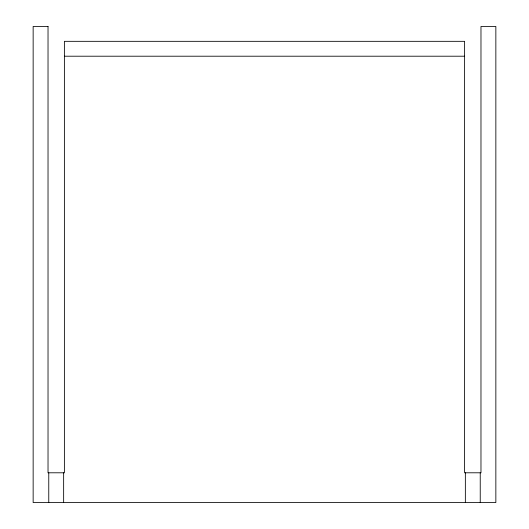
<?xml version="1.0" encoding="UTF-8"?>
<svg xmlns="http://www.w3.org/2000/svg" width="529" height="529" viewBox="0 0 529 529"><rect width="100%" height="100%" fill="white"/><g stroke="black" fill="none" stroke-linecap="round" stroke-linejoin="round"><path stroke-width="0.79" d="M64.393 56.206L464.614 56.206M480.233 472.794L480.233 502.55M465.355 472.794L465.355 502.55M63.645 472.794L63.645 502.55M48.767 472.794L48.767 502.55M48.027 26.45L33.148 26.45L33.148 502.55L495.852 502.55L495.852 26.45L480.98 26.45L480.973 472.794L464.607 472.794L464.614 41.328L64.393 41.328L64.386 472.794L48.027 472.794L48.027 26.45"/></g></svg>
